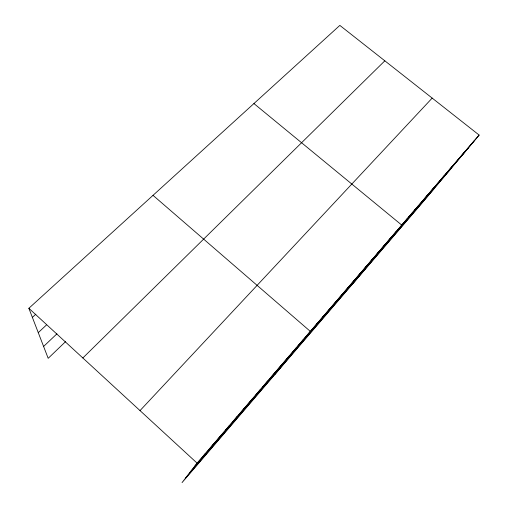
<?xml version="1.0" encoding="UTF-8"?>
<svg xmlns="http://www.w3.org/2000/svg" width="508" height="508" viewBox="0 0 508 508"><rect width="100%" height="100%" fill="white"/><g stroke="black" fill="none" stroke-linecap="round" stroke-linejoin="round"><path stroke-width="0.76" d="M479.139 135.071L197.091 463.125L182.048 482.6L419.64 205.873L479.139 135.071L339.846 25.4L28.861 308.293L48.184 358.318L65.576 341.63M202.317 457.41L205.359 453.504M210.185 448.253L213.519 444.017M217.957 439.21L221.571 434.651M225.622 430.289L229.508 425.418M233.197 421.481L237.344 416.306M240.671 412.782L245.078 407.308M248.05 404.197L252.705 398.437M255.34 395.713L260.242 389.674M262.541 387.344L267.672 381.025M269.646 379.07L275.012 372.491M276.669 370.904L282.257 364.065M283.604 362.833L289.414 355.74M290.455 354.863L296.475 347.523M297.224 346.989L303.454 339.414M274.631 374.764L310.344 331.4L153.022 195.345M310.331 331.743L316.948 323.717M316.668 324.364L323.475 316.128M322.936 317.075L329.921 308.623M329.133 309.867L336.296 301.212M335.261 302.736L342.595 293.891M341.319 295.688L348.818 286.645M347.307 288.722L354.971 279.489M353.231 281.826L361.055 272.415M359.086 275.012L367.068 265.424M364.884 268.275L373.012 258.509M370.611 261.607L378.885 251.676M376.282 255.016L384.696 244.919M381.889 248.495L390.442 238.233M387.433 242.037L396.126 231.623M352.069 284.569L407.302 218.624M403.714 223.095L412.794 212.236M409.029 216.91L418.23 205.911M414.287 210.795L428.93 193.465M424.644 198.749L434.194 187.344M429.736 192.824L444.551 175.298M439.776 181.146L454.692 163.506M449.605 169.704L464.623 151.956M459.245 158.496L474.351 140.64M185.591 478.009L434.2 188.544M194.342 466.687L468.687 147.504M189.738 472.643L450.793 168.802M140.024 410.597L432.181 98.101M82.842 357.975L384.829 60.82M43.599 346.45L56.934 333.82M38.265 332.638L46.361 325.076M32.372 317.379L35.846 314.192M253.917 103.562L401.745 225.088M28.861 308.293L197.091 463.125"/></g></svg>
